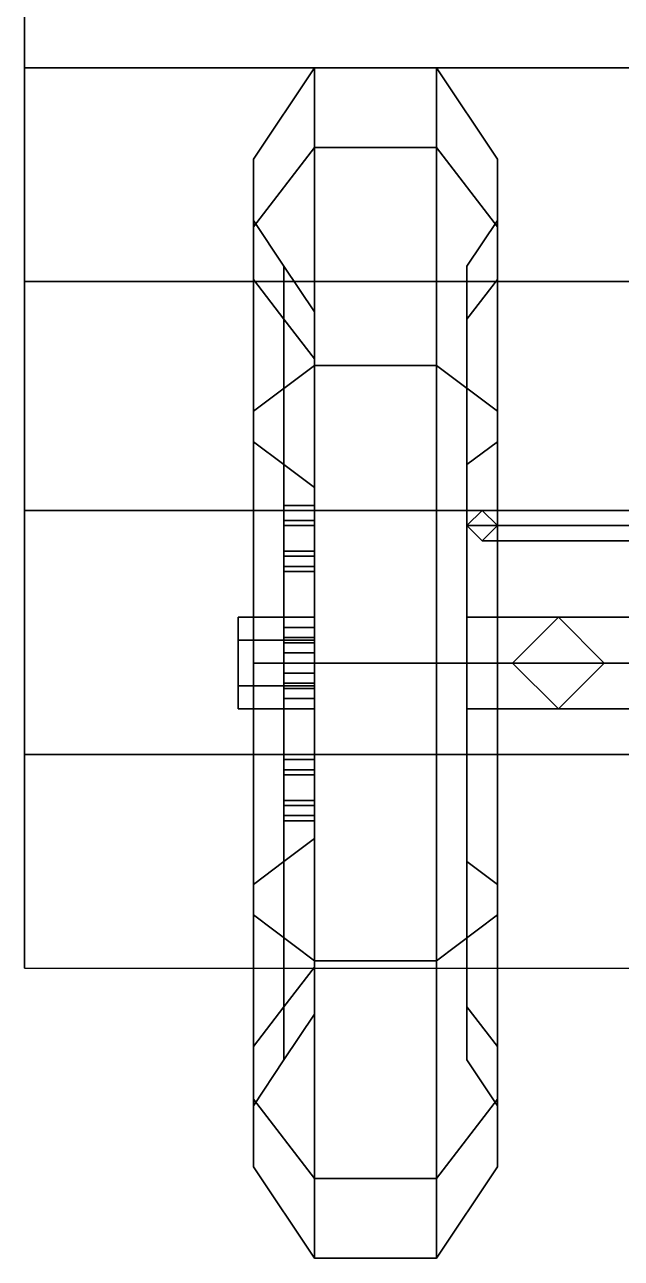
# Model space of a CAD drawing. Header units: millimetres. Extents: x -0.9 to 1, y -1.6 to 9.
# Drawn here: x -0.84 to -0.449, y -1.59 to -0.782 of the extents above; entities that cross this region are included whole.
import ezdxf

# ---------------------------------------------------------------- set-up
doc = ezdxf.new("R2010")
doc.units = ezdxf.units.MM
for name, color, linetype in [('fenders', 6, 'Continuous'), ('frame', 5, 'Continuous'), ('wheels', 2, 'Continuous')]:
    doc.layers.add(name, color=color, linetype=linetype)

msp = doc.modelspace()

# ---------------------------------------------------------------- linework, layer by layer
for points in [[(-0.5, 0.67, 0.6), (-0.3, -1.19, 0.56), (-0.3924731182795699, -0.3300000000000001, 0.66), (-0.4311827956989247, 0.02999999999999997, 0.66)], [(0.5, 0.67, 0.6), (0.3, -1.19, 0.56), (-0.3, -1.19, 0.56), (-0.5, 0.67, 0.6)]]:
    msp.add_3dface(points)
at = {"layer": 'fenders'}
for points in [[(-0.84, -0.63, 0.2800000000000002), (-0.84, -0.83, 0.6100000000000003), (-0.84, -0.81, 0.6299999999999999), (-0.84, -0.6, 0.29)], [(-0.84, -0.6, 0.29), (-0.84, -0.81, 0.6299999999999999), (-0.4299999999999999, -0.81, 0.6299999999999999), (-0.4299999999999999, -0.6, 0.29)], [(-0.84, -0.81, 0.6299999999999999), (-0.84, -0.9500000000000001, 0.7599999999999998), (-0.4299999999999999, -0.9500000000000001, 0.7599999999999998), (-0.4299999999999999, -0.81, 0.6299999999999999)], [(-0.84, -0.8300000000000001, 0.6100000000000003), (-0.84, -0.97, 0.7300000000000004), (-0.84, -0.9500000000000001, 0.7599999999999998), (-0.84, -0.81, 0.6299999999999999)], [(-0.84, -0.97, 0.7300000000000004), (-0.84, -1.1, 0.79), (-0.84, -1.1, 0.8300000000000001), (-0.84, -0.9500000000000001, 0.7599999999999998)], [(-0.84, -0.9500000000000001, 0.7599999999999998), (-0.84, -1.1, 0.8300000000000001), (-0.4299999999999999, -1.1, 0.8300000000000001), (-0.4299999999999999, -0.9500000000000001, 0.7599999999999998)], [(-0.84, -1.1, 0.79), (-0.84, -1.26, 0.79), (-0.84, -1.26, 0.8300000000000001), (-0.84, -1.1, 0.8300000000000001)], [(-0.84, -1.1, 0.8300000000000001), (-0.84, -1.26, 0.8300000000000001), (-0.4299999999999999, -1.26, 0.8300000000000001), (-0.4299999999999999, -1.1, 0.8300000000000001)], [(-0.3, -1.11, 0.99), (-0.3, -1.1, 0.98), (-0.54, -1.1, 0.8300000000000002), (-0.55, -1.11, 0.8300000000000002)], [(-0.3, -1.1, 0.98), (-0.3, -1.11, 0.97), (-0.53, -1.11, 0.8300000000000002), (-0.54, -1.1, 0.8300000000000002)], [(-0.3, -1.12, 0.98), (-0.3, -1.11, 0.99), (-0.55, -1.11, 0.8300000000000002), (-0.54, -1.12, 0.8300000000000002)], [(-0.3, -1.11, 0.97), (-0.3, -1.12, 0.98), (-0.54, -1.12, 0.8300000000000002), (-0.53, -1.11, 0.8300000000000002)], [(-0.84, -1.26, 0.79), (-0.84, -1.39, 0.75), (-0.84, -1.4, 0.79), (-0.84, -1.26, 0.8300000000000001)], [(-0.84, -1.26, 0.8300000000000001), (-0.84, -1.4, 0.79), (-0.4299999999999999, -1.4, 0.79), (-0.4299999999999999, -1.26, 0.8300000000000001)]]:
    msp.add_3dface(points, dxfattribs=at)
at = {"layer": 'frame'}
for points in [[(-0.52, -1.2, 0.3099999999999983), (-0.49, -1.17, 0.2799999999999989), (-0.5499999999999994, -1.17, 0.2799999999999989), (-0.5499999999999994, -1.2, 0.3099999999999983)], [(-0.49, -1.17, 0.2799999999999989), (-0.46, -1.2, 0.2499999999999996), (-0.5499999999999994, -1.2, 0.2499999999999996), (-0.5499999999999994, -1.17, 0.2799999999999989)], [(-0.46, -1.2, 0.4699999999999984), (-0.49, -1.17, 0.4399999999999991), (-0.5499999999999994, -1.17, 0.4399999999999991), (-0.5499999999999994, -1.2, 0.4699999999999984)], [(-0.49, -1.17, 0.4399999999999991), (-0.52, -1.2, 0.4099999999999997), (-0.5499999999999994, -1.2, 0.4099999999999997), (-0.5499999999999994, -1.17, 0.4399999999999991)], [(-0.4900000000000007, -1.17, 0.2800000000000007), (-0.52, -1.2, 0.3100000000000001), (-0.52, -1.2, 0.4099999999999997), (-0.4900000000000007, -1.17, 0.4400000000000008)], [(-0.4600000000000013, -1.2, 0.2499999999999996), (-0.4900000000000007, -1.17, 0.2800000000000007), (-0.4900000000000007, -1.17, 0.4400000000000008), (-0.4600000000000013, -1.2, 0.4700000000000002)], [(0.46, -1.2, 0.359999999999999), (0.49, -1.17, 0.3299999999999996), (-0.49, -1.17, 0.3299999999999996), (-0.46, -1.2, 0.359999999999999)], [(0.49, -1.17, 0.3299999999999996), (0.46, -1.2, 0.3000000000000003), (-0.46, -1.2, 0.3000000000000003), (-0.49, -1.17, 0.3299999999999996)], [(-0.49, -1.23, 0.2799999999999989), (-0.52, -1.2, 0.3099999999999983), (-0.5499999999999994, -1.2, 0.3099999999999983), (-0.5499999999999994, -1.23, 0.2799999999999989)], [(-0.46, -1.2, 0.2499999999999996), (-0.49, -1.23, 0.2799999999999989), (-0.5499999999999994, -1.23, 0.2799999999999989), (-0.5499999999999994, -1.2, 0.2499999999999996)], [(-0.49, -1.23, 0.4399999999999991), (-0.46, -1.2, 0.4699999999999984), (-0.5499999999999994, -1.2, 0.4699999999999984), (-0.5499999999999994, -1.23, 0.4399999999999991)], [(-0.52, -1.2, 0.4099999999999997), (-0.49, -1.23, 0.4399999999999991), (-0.5499999999999994, -1.23, 0.4399999999999991), (-0.5499999999999994, -1.2, 0.4099999999999997)], [(-0.52, -1.2, 0.3100000000000001), (-0.4900000000000007, -1.23, 0.2800000000000007), (-0.4900000000000007, -1.23, 0.4400000000000008), (-0.52, -1.2, 0.4099999999999997)], [(-0.4900000000000007, -1.23, 0.2800000000000007), (-0.4600000000000013, -1.2, 0.2499999999999996), (-0.4600000000000013, -1.2, 0.4700000000000002), (-0.4900000000000007, -1.23, 0.4400000000000008)], [(0.49, -1.23, 0.3299999999999996), (0.46, -1.2, 0.359999999999999), (-0.46, -1.2, 0.359999999999999), (-0.49, -1.23, 0.3299999999999996)], [(0.46, -1.2, 0.3000000000000003), (0.49, -1.23, 0.3299999999999996), (-0.49, -1.23, 0.3299999999999996), (-0.46, -1.2, 0.3000000000000003)]]:
    msp.add_3dface(points, dxfattribs=at)
at = {"layer": 'wheels'}
for points in [[(-0.65, -0.8622500925240688, 0.5650000000000004), (-0.65, -0.81, 0.3700000000000001), (-0.6900000000000001, -0.8699999999999999, 0.3700000000000001), (-0.6900000000000001, -0.9142116167511354, 0.5350000000000001)], [(-0.65, -0.81, 0.3700000000000001), (-0.65, -0.8622500925240688, 0.1750000000000003), (-0.6900000000000001, -0.9142116167511349, 0.2050000000000005), (-0.6900000000000001, -0.8699999999999999, 0.3700000000000001)], [(-0.5700000000000001, -0.8622500925240688, 0.5650000000000004), (-0.5700000000000001, -0.81, 0.3700000000000001), (-0.65, -0.81, 0.3700000000000001), (-0.65, -0.8622500925240688, 0.5650000000000004)], [(-0.5700000000000001, -0.81, 0.3700000000000001), (-0.5700000000000001, -0.8622500925240688, 0.1750000000000003), (-0.65, -0.8622500925240688, 0.1750000000000003), (-0.65, -0.81, 0.3700000000000001)], [(-0.5700000000000001, -0.81, 0.3700000000000001), (-0.5700000000000001, -0.8622500925240688, 0.565), (-0.53, -0.9142116167511352, 0.5350000000000001), (-0.53, -0.8699999999999999, 0.3700000000000001)], [(-0.5700000000000001, -0.8622500925240688, 0.1750000000000003), (-0.5700000000000001, -0.81, 0.3700000000000001), (-0.53, -0.8699999999999999, 0.3700000000000001), (-0.53, -0.9142116167511352, 0.2050000000000001)], [(-0.65, -1.005, 0.707749907475931), (-0.65, -0.8622500925240688, 0.5650000000000004), (-0.6900000000000001, -0.9142116167511354, 0.5350000000000001), (-0.6900000000000001, -1.035, 0.6557883832488649)], [(-0.65, -0.8622500925240688, 0.1750000000000003), (-0.65, -1.005, 0.03225009252406918), (-0.6900000000000001, -1.035, 0.08421161675113531), (-0.6900000000000001, -0.9142116167511349, 0.2050000000000005)], [(-0.5700000000000001, -1.005, 0.707749907475931), (-0.5700000000000001, -0.8622500925240688, 0.5650000000000004), (-0.65, -0.8622500925240688, 0.5650000000000004), (-0.65, -1.005, 0.707749907475931)], [(-0.5700000000000001, -0.8622500925240688, 0.1750000000000003), (-0.5700000000000001, -1.005, 0.03225009252406918), (-0.65, -1.005, 0.03225009252406918), (-0.65, -0.8622500925240688, 0.1750000000000003)], [(-0.5700000000000001, -0.8622500925240688, 0.565), (-0.5700000000000001, -1.005, 0.707749907475931), (-0.53, -1.035, 0.6557883832488649), (-0.53, -0.9142116167511352, 0.5350000000000001)], [(-0.5700000000000001, -1.005, 0.03225009252406918), (-0.5700000000000001, -0.8622500925240688, 0.1750000000000003), (-0.53, -0.9142116167511352, 0.2050000000000001), (-0.53, -1.035, 0.08421161675113531)], [(-0.6900000000000001, -0.9142116167511345, 0.5350000000000006), (-0.6900000000000001, -0.8699999999999997, 0.3700000000000001), (-0.6900000000000001, -0.9100000000000001, 0.3700000000000001), (-0.6900000000000001, -0.9488526329025122, 0.5150000000000001)], [(-0.6900000000000001, -0.8699999999999992, 0.3700000000000001), (-0.6900000000000001, -0.9142116167511349, 0.2050000000000001), (-0.6900000000000001, -0.9488526329025126, 0.2250000000000001), (-0.6900000000000001, -0.9099999999999997, 0.3700000000000001)], [(-0.53, -0.9142116167511352, 0.2049999999999996), (-0.5299999999999999, -0.8700000000000003, 0.3699999999999997), (-0.53, -0.9099999999999999, 0.3700000000000001), (-0.53, -0.9488526329025131, 0.2250000000000001)], [(-0.5299999999999999, -0.8699999999999997, 0.3700000000000001), (-0.53, -0.9142116167511354, 0.5350000000000001), (-0.53, -0.9488526329025131, 0.5150000000000001), (-0.53, -0.9100000000000001, 0.3700000000000001)], [(-0.6900000000000001, -0.9488526329025131, 0.5150000000000001), (-0.6900000000000001, -0.9099999999999999, 0.3700000000000001), (-0.67, -0.94, 0.3700000000000001), (-0.67, -0.9748333950160459, 0.5)], [(-0.6900000000000001, -0.9099999999999999, 0.3700000000000001), (-0.6900000000000001, -0.9488526329025126, 0.2250000000000001), (-0.67, -0.9748333950160459, 0.2400000000000002), (-0.67, -0.94, 0.3700000000000001)], [(-0.5300000000000001, -0.9099999999999999, 0.3700000000000001), (-0.5300000000000001, -0.9488526329025126, 0.5150000000000001), (-0.5500000000000002, -0.9748333950160459, 0.5), (-0.5500000000000002, -0.94, 0.3700000000000001)], [(-0.5300000000000001, -0.9488526329025131, 0.2250000000000001), (-0.5300000000000001, -0.9099999999999999, 0.3700000000000001), (-0.5500000000000002, -0.94, 0.3700000000000001), (-0.5500000000000002, -0.9748333950160459, 0.2400000000000002)], [(-0.6900000000000001, -1.035, 0.6557883832488649), (-0.6900000000000001, -0.9142116167511352, 0.5350000000000001), (-0.6900000000000001, -0.9488526329025126, 0.5149999999999997), (-0.6900000000000001, -1.055, 0.6211473670974872)], [(-0.6900000000000001, -0.9142116167511345, 0.2049999999999996), (-0.6900000000000001, -1.035, 0.08421161675113487), (-0.6900000000000001, -1.055, 0.1188526329025126), (-0.6900000000000001, -0.9488526329025126, 0.2250000000000001)], [(-0.53, -1.035, 0.08421161675113487), (-0.53, -0.9142116167511354, 0.2050000000000001), (-0.53, -0.9488526329025131, 0.2250000000000001), (-0.53, -1.055, 0.118852632902513)], [(-0.53, -0.9142116167511349, 0.5350000000000006), (-0.53, -1.035, 0.6557883832488649), (-0.53, -1.055, 0.6211473670974872), (-0.53, -0.9488526329025126, 0.5150000000000001)], [(-0.67, -0.94, 0.3700000000000001), (-0.67, -0.9748333950160459, 0.2400000000000002), (-0.65, -1.000814157129579, 0.2550000000000003), (-0.65, -0.9699999999999998, 0.3700000000000001)], [(-0.67, -0.9748333950160459, 0.5), (-0.67, -0.94, 0.3700000000000001), (-0.65, -0.9699999999999998, 0.3700000000000001), (-0.65, -1.000814157129579, 0.4849999999999999)], [(-0.5500000000000002, -0.9748333950160468, 0.5000000000000009), (-0.5500000000000002, -1.33, 0.5951666049839544), (-0.5500000000000002, -1.425166604983954, 0.5), (-0.5500000000000002, -0.94, 0.3700000000000001)], [(-0.5500000000000002, -0.9400000000000004, 0.3700000000000001), (-0.5500000000000002, -1.425166604983954, 0.5), (-0.5500000000000002, -1.46, 0.3700000000000001), (-0.5500000000000002, -0.9748333950160459, 0.2400000000000002)], [(-0.6900000000000001, -1.055, 0.6211473670974872), (-0.6900000000000001, -0.9488526329025131, 0.5150000000000001), (-0.67, -0.9748333950160459, 0.5), (-0.67, -1.07, 0.5951666049839544)], [(-0.6900000000000001, -0.9488526329025126, 0.2250000000000001), (-0.6900000000000001, -1.055, 0.118852632902513), (-0.67, -1.07, 0.1448333950160463), (-0.67, -0.9748333950160459, 0.2400000000000002)], [(-0.5300000000000001, -0.9488526329025126, 0.5150000000000001), (-0.5300000000000001, -1.055, 0.6211473670974872), (-0.5500000000000002, -1.07, 0.5951666049839539), (-0.5500000000000002, -0.9748333950160459, 0.5)], [(-0.5300000000000001, -1.055, 0.118852632902513), (-0.5300000000000001, -0.9488526329025131, 0.2250000000000001), (-0.5500000000000002, -0.9748333950160459, 0.2400000000000002), (-0.5500000000000002, -1.07, 0.1448333950160459)], [(-0.67, -0.9748333950160459, 0.2400000000000002), (-0.67, -1.07, 0.1448333950160459), (-0.65, -1.085, 0.1708141571295791), (-0.65, -1.000814157129579, 0.2550000000000003)], [(-0.67, -1.07, 0.5951666049839544), (-0.67, -0.9748333950160459, 0.5), (-0.65, -1.000814157129579, 0.4849999999999999), (-0.65, -1.085, 0.5691858428704211)], [(-0.6500000000000001, -1.000814157129579, 0.4849999999999999), (-0.65, -0.9699999999999993, 0.3700000000000001), (-0.65, -1.169999999999999, 0.3700000000000006), (-0.65, -1.184999999999999, 0.3959807621135334)], [(-0.6500000000000001, -0.9699999999999998, 0.3699999999999997), (-0.65, -1.000814157129579, 0.2549999999999999), (-0.65, -1.17, 0.3699999999999997)], [(-0.5500000000000002, -1.069999999999999, 0.5951666049839544), (-0.5500000000000002, -1.2, 0.6300000000000003), (-0.5500000000000002, -1.33, 0.5951666049839544), (-0.5500000000000002, -0.9748333950160459, 0.5)], [(-0.5500000000000002, -0.9748333950160464, 0.2400000000000002), (-0.5500000000000002, -1.46, 0.3700000000000001), (-0.5500000000000002, -1.425166604983954, 0.2400000000000002), (-0.5500000000000002, -1.07, 0.1448333950160459)], [(-0.6500000000000001, -1.085, 0.5691858428704211), (-0.65, -1.000814157129579, 0.4849999999999999), (-0.65, -1.184999999999999, 0.3959807621135334)], [(-0.6500000000000001, -1.000814157129579, 0.2549999999999999), (-0.65, -1.085, 0.1708141571295787), (-0.65, -1.185, 0.3440192378864668), (-0.65, -1.17, 0.3699999999999997)], [(-0.65, -1.2, 0.7600000000000002), (-0.65, -1.005, 0.707749907475931), (-0.6900000000000001, -1.035, 0.6557883832488649), (-0.6900000000000001, -1.2, 0.7000000000000002)], [(-0.65, -1.005, 0.03225009252406918), (-0.65, -1.2, -0.02000000000000002), (-0.6900000000000001, -1.2, 0.04000000000000004), (-0.6900000000000001, -1.035, 0.08421161675113531)], [(-0.5700000000000001, -1.2, 0.7600000000000002), (-0.5700000000000001, -1.005, 0.707749907475931), (-0.65, -1.005, 0.707749907475931), (-0.65, -1.2, 0.7600000000000002)], [(-0.5700000000000001, -1.005, 0.03225009252406918), (-0.5700000000000001, -1.2, -0.02000000000000002), (-0.65, -1.2, -0.02000000000000002), (-0.65, -1.005, 0.03225009252406918)], [(-0.5700000000000001, -1.005, 0.707749907475931), (-0.5700000000000001, -1.2, 0.7600000000000002), (-0.53, -1.2, 0.7000000000000002), (-0.53, -1.035, 0.6557883832488649)], [(-0.5700000000000001, -1.2, -0.02000000000000002), (-0.5700000000000001, -1.005, 0.03225009252406918), (-0.53, -1.035, 0.08421161675113531), (-0.53, -1.2, 0.04000000000000004)], [(-0.6900000000000001, -1.2, 0.7000000000000006), (-0.6900000000000001, -1.035, 0.6557883832488649), (-0.6900000000000001, -1.055, 0.6211473670974872), (-0.6900000000000001, -1.2, 0.6600000000000001)], [(-0.6900000000000001, -1.035, 0.08421161675113531), (-0.6900000000000001, -1.2, 0.04000000000000048), (-0.6900000000000001, -1.2, 0.08000000000000052), (-0.6900000000000001, -1.055, 0.118852632902513)], [(-0.53, -1.2, 0.03999999999999959), (-0.53, -1.035, 0.08421161675113487), (-0.53, -1.055, 0.1188526329025126), (-0.53, -1.2, 0.08000000000000007)], [(-0.53, -1.035, 0.6557883832488653), (-0.53, -1.2, 0.7000000000000002), (-0.53, -1.2, 0.6600000000000001), (-0.53, -1.055000000000001, 0.6211473670974876)], [(-0.6900000000000001, -1.2, 0.6600000000000001), (-0.6900000000000001, -1.055, 0.6211473670974872), (-0.67, -1.07, 0.5951666049839544), (-0.67, -1.2, 0.6300000000000003)], [(-0.6900000000000001, -1.055, 0.118852632902513), (-0.6900000000000001, -1.2, 0.08000000000000007), (-0.67, -1.2, 0.1099999999999999), (-0.67, -1.07, 0.1448333950160463)], [(-0.5300000000000001, -1.055, 0.6211473670974872), (-0.5300000000000001, -1.2, 0.6600000000000001), (-0.5500000000000002, -1.2, 0.6300000000000003), (-0.5500000000000002, -1.07, 0.5951666049839539)], [(-0.5300000000000001, -1.2, 0.08000000000000007), (-0.5300000000000001, -1.055, 0.118852632902513), (-0.5500000000000002, -1.07, 0.1448333950160459), (-0.5500000000000002, -1.2, 0.1099999999999999)], [(-0.67, -1.07, 0.1448333950160459), (-0.67, -1.2, 0.1099999999999999), (-0.65, -1.2, 0.1400000000000001), (-0.65, -1.085, 0.1708141571295791)], [(-0.67, -1.2, 0.6300000000000003), (-0.67, -1.07, 0.5951666049839544), (-0.65, -1.085, 0.5691858428704211), (-0.65, -1.2, 0.6000000000000001)], [(-0.5500000000000002, -1.07, 0.1448333950160459), (-0.5500000000000002, -1.425166604983954, 0.2400000000000002), (-0.5500000000000002, -1.33, 0.1448333950160459), (-0.5500000000000002, -1.2, 0.1099999999999999)], [(-0.6500000000000001, -1.2, 0.6000000000000001), (-0.65, -1.085, 0.5691858428704211), (-0.65, -1.185, 0.3959807621135334), (-0.65, -1.215, 0.3959807621135334)], [(-0.6500000000000001, -1.085, 0.1708141571295791), (-0.65, -1.2, 0.1400000000000001), (-0.65, -1.185, 0.3440192378864668)], [(-0.67, -1.106698729810778, 0.3083974596215562), (-0.67, -1.126698729810777, 0.3430384757729334), (-0.67, -1.106698729810778, 0.3430384757729334), (-0.67, -1.096698729810778, 0.325717967697245)], [(-0.65, -1.096698729810778, 0.325717967697245), (-0.65, -1.106698729810778, 0.3083974596215562), (-0.67, -1.106698729810778, 0.3083974596215562), (-0.67, -1.096698729810778, 0.325717967697245)], [(-0.65, -1.106698729810778, 0.3430384757729334), (-0.65, -1.096698729810778, 0.325717967697245), (-0.67, -1.096698729810778, 0.325717967697245), (-0.67, -1.106698729810778, 0.3430384757729334)], [(-0.67, -1.1, 0.4199999999999999), (-0.67, -1.14, 0.4199999999999999), (-0.67, -1.13, 0.4373205080756888), (-0.67, -1.11, 0.4373205080756888)], [(-0.67, -1.11, 0.4026794919243111), (-0.67, -1.13, 0.4026794919243111), (-0.67, -1.14, 0.4199999999999999), (-0.67, -1.1, 0.4199999999999999)], [(-0.65, -1.11, 0.4373205080756888), (-0.65, -1.1, 0.4199999999999999), (-0.67, -1.1, 0.4199999999999999), (-0.67, -1.11, 0.4373205080756888)], [(-0.65, -1.1, 0.4199999999999999), (-0.65, -1.11, 0.4026794919243111), (-0.67, -1.11, 0.4026794919243111), (-0.67, -1.1, 0.4199999999999999)], [(-0.67, -1.126698729810778, 0.3083974596215562), (-0.67, -1.136698729810778, 0.3257179676972446), (-0.67, -1.126698729810777, 0.3430384757729334), (-0.67, -1.106698729810778, 0.3083974596215562)], [(-0.65, -1.126698729810777, 0.3430384757729334), (-0.65, -1.106698729810778, 0.3430384757729334), (-0.67, -1.106698729810778, 0.3430384757729334), (-0.67, -1.126698729810777, 0.3430384757729334)], [(-0.65, -1.106698729810778, 0.3083974596215562), (-0.65, -1.126698729810778, 0.3083974596215562), (-0.67, -1.126698729810778, 0.3083974596215562), (-0.67, -1.106698729810778, 0.3083974596215562)], [(-0.65, -1.13, 0.4373205080756888), (-0.65, -1.11, 0.4373205080756888), (-0.67, -1.11, 0.4373205080756888), (-0.67, -1.13, 0.4373205080756888)], [(-0.65, -1.11, 0.4026794919243111), (-0.65, -1.13, 0.4026794919243111), (-0.67, -1.13, 0.4026794919243111), (-0.67, -1.11, 0.4026794919243111)], [(-0.65, -1.136698729810778, 0.3257179676972446), (-0.65, -1.126698729810777, 0.3430384757729334), (-0.67, -1.126698729810777, 0.3430384757729334), (-0.67, -1.136698729810778, 0.3257179676972446)], [(-0.65, -1.126698729810778, 0.3083974596215562), (-0.65, -1.136698729810778, 0.3257179676972446), (-0.67, -1.136698729810778, 0.3257179676972446), (-0.67, -1.126698729810778, 0.3083974596215562)], [(-0.65, -1.14, 0.4199999999999999), (-0.65, -1.13, 0.4373205080756888), (-0.67, -1.13, 0.4373205080756888), (-0.67, -1.14, 0.4199999999999999)], [(-0.65, -1.13, 0.4026794919243111), (-0.65, -1.14, 0.4199999999999999), (-0.67, -1.14, 0.4199999999999999), (-0.67, -1.13, 0.4026794919243111)], [(-0.65, -1.185, 0.3959807621135334), (-0.65, -1.17, 0.3700000000000001), (-0.7000000000000001, -1.17, 0.3700000000000001), (-0.7000000000000001, -1.185, 0.3959807621135334)], [(-0.65, -1.17, 0.3700000000000001), (-0.65, -1.185, 0.3440192378864668), (-0.7000000000000001, -1.185, 0.3440192378864668), (-0.7000000000000001, -1.17, 0.3700000000000001)], [(-0.7000000000000001, -1.215, 0.3959807621135334), (-0.7000000000000001, -1.185, 0.3959807621135334), (-0.7000000000000001, -1.17, 0.3700000000000001), (-0.7000000000000001, -1.23, 0.3700000000000001)], [(-0.7000000000000001, -1.23, 0.3700000000000001), (-0.7000000000000001, -1.17, 0.3700000000000001), (-0.7000000000000001, -1.185, 0.3440192378864668), (-0.7000000000000001, -1.215, 0.3440192378864668)], [(-0.67, -1.206698729810778, 0.2583974596215559), (-0.67, -1.186698729810778, 0.2930384757729336), (-0.67, -1.176698729810778, 0.2757179676972448), (-0.67, -1.186698729810778, 0.2583974596215559)], [(-0.65, -1.176698729810778, 0.2757179676972448), (-0.65, -1.186698729810778, 0.2583974596215559), (-0.67, -1.186698729810778, 0.2583974596215559), (-0.67, -1.176698729810778, 0.2757179676972448)], [(-0.65, -1.186698729810778, 0.2930384757729336), (-0.65, -1.176698729810778, 0.2757179676972448), (-0.67, -1.176698729810778, 0.2757179676972448), (-0.67, -1.186698729810778, 0.2930384757729336)], [(-0.65, -1.215, 0.3959807621135334), (-0.65, -1.185, 0.3959807621135334), (-0.7000000000000001, -1.185, 0.3959807621135334), (-0.7000000000000001, -1.215, 0.3959807621135334)], [(-0.65, -1.185, 0.3440192378864668), (-0.65, -1.215, 0.3440192378864668), (-0.7000000000000001, -1.215, 0.3440192378864668), (-0.7000000000000001, -1.185, 0.3440192378864668)], [(-0.67, -1.183301270189221, 0.4642820323027546), (-0.67, -1.193301270189221, 0.4469615242270661), (-0.67, -1.213301270189222, 0.4469615242270661), (-0.67, -1.193301270189221, 0.4816025403784434)], [(-0.65, -1.183301270189221, 0.4642820323027546), (-0.65, -1.193301270189221, 0.4469615242270661), (-0.67, -1.193301270189221, 0.4469615242270661), (-0.67, -1.183301270189221, 0.4642820323027546)], [(-0.65, -1.193301270189221, 0.4816025403784434), (-0.65, -1.183301270189221, 0.4642820323027546), (-0.67, -1.183301270189221, 0.4642820323027546), (-0.67, -1.193301270189221, 0.4816025403784434)], [(-0.67, -1.216698729810778, 0.2757179676972448), (-0.67, -1.206698729810778, 0.2930384757729336), (-0.67, -1.186698729810778, 0.2930384757729336), (-0.67, -1.206698729810778, 0.2583974596215559)], [(-0.65, -1.186698729810778, 0.2583974596215559), (-0.65, -1.206698729810778, 0.2583974596215559), (-0.67, -1.206698729810778, 0.2583974596215559), (-0.67, -1.186698729810778, 0.2583974596215559)], [(-0.65, -1.206698729810778, 0.2930384757729336), (-0.65, -1.186698729810778, 0.2930384757729336), (-0.67, -1.186698729810778, 0.2930384757729336), (-0.67, -1.206698729810778, 0.2930384757729336)], [(-0.6500000000000001, -1.2, 0.1400000000000001), (-0.65, -1.315, 0.1708141571295791), (-0.65, -1.215, 0.3440192378864668), (-0.65, -1.185, 0.3440192378864668)], [(-0.67, -1.193301270189221, 0.4816025403784434), (-0.67, -1.213301270189222, 0.4469615242270661), (-0.67, -1.223301270189221, 0.464282032302755), (-0.67, -1.213301270189222, 0.4816025403784434)], [(-0.65, -1.213301270189222, 0.4816025403784434), (-0.65, -1.193301270189221, 0.4816025403784434), (-0.67, -1.193301270189221, 0.4816025403784434), (-0.67, -1.213301270189222, 0.4816025403784434)], [(-0.65, -1.193301270189221, 0.4469615242270661), (-0.65, -1.213301270189222, 0.4469615242270661), (-0.67, -1.213301270189222, 0.4469615242270661), (-0.67, -1.193301270189221, 0.4469615242270661)], [(-0.6900000000000001, -1.345, 0.6211473670974872), (-0.6900000000000001, -1.2, 0.6600000000000001), (-0.67, -1.2, 0.6300000000000003), (-0.67, -1.33, 0.5951666049839544)], [(-0.6900000000000001, -1.2, 0.08000000000000007), (-0.6900000000000001, -1.345, 0.118852632902513), (-0.67, -1.33, 0.1448333950160459), (-0.67, -1.2, 0.1099999999999999)], [(-0.65, -1.395, 0.707749907475931), (-0.65, -1.2, 0.7600000000000002), (-0.6900000000000001, -1.2, 0.7000000000000002), (-0.6900000000000001, -1.365, 0.6557883832488649)], [(-0.65, -1.2, -0.02000000000000002), (-0.65, -1.395, 0.03225009252406918), (-0.6900000000000001, -1.365, 0.08421161675113531), (-0.6900000000000001, -1.2, 0.04000000000000004)], [(-0.6900000000000001, -1.2, 0.03999999999999959), (-0.6900000000000001, -1.365, 0.08421161675113487), (-0.6900000000000001, -1.345, 0.1188526329025126), (-0.6900000000000001, -1.2, 0.08000000000000007)], [(-0.6900000000000001, -1.365, 0.6557883832488653), (-0.6900000000000001, -1.2, 0.7000000000000002), (-0.6900000000000001, -1.2, 0.6600000000000001), (-0.6900000000000001, -1.345, 0.6211473670974876)], [(-0.67, -1.2, 0.1099999999999999), (-0.67, -1.33, 0.1448333950160459), (-0.6500000000000001, -1.315, 0.1708141571295791), (-0.65, -1.2, 0.1400000000000001)], [(-0.67, -1.33, 0.5951666049839539), (-0.67, -1.2, 0.6300000000000003), (-0.65, -1.2, 0.6000000000000001), (-0.6500000000000001, -1.315, 0.5691858428704211)], [(-0.5700000000000001, -1.395, 0.707749907475931), (-0.5700000000000001, -1.2, 0.7600000000000002), (-0.65, -1.2, 0.7600000000000002), (-0.65, -1.395, 0.707749907475931)], [(-0.5700000000000001, -1.2, -0.02000000000000002), (-0.5700000000000001, -1.395, 0.03225009252406918), (-0.65, -1.395, 0.03225009252406918), (-0.65, -1.2, -0.02000000000000002)], [(-0.6500000000000001, -1.315, 0.5691858428704211), (-0.65, -1.2, 0.6000000000000001), (-0.65, -1.215, 0.3959807621135334)], [(-0.5700000000000001, -1.2, 0.7600000000000002), (-0.5700000000000001, -1.395, 0.707749907475931), (-0.5300000000000001, -1.365, 0.6557883832488649), (-0.53, -1.2, 0.7000000000000002)], [(-0.5700000000000001, -1.395, 0.03225009252406918), (-0.5700000000000001, -1.2, -0.02000000000000002), (-0.53, -1.2, 0.04000000000000004), (-0.5300000000000001, -1.365, 0.08421161675113531)], [(-0.5300000000000001, -1.2, 0.6600000000000001), (-0.5300000000000001, -1.345, 0.6211473670974872), (-0.5500000000000002, -1.33, 0.5951666049839544), (-0.5500000000000002, -1.2, 0.6300000000000003)], [(-0.5300000000000001, -1.345, 0.118852632902513), (-0.5300000000000001, -1.2, 0.08000000000000007), (-0.5500000000000002, -1.2, 0.1099999999999999), (-0.5500000000000002, -1.33, 0.1448333950160459)], [(-0.53, -1.365, 0.08421161675113531), (-0.53, -1.2, 0.04000000000000048), (-0.53, -1.2, 0.08000000000000052), (-0.53, -1.345, 0.118852632902513)], [(-0.53, -1.2, 0.7000000000000006), (-0.53, -1.365, 0.6557883832488649), (-0.53, -1.345, 0.6211473670974872), (-0.53, -1.2, 0.6600000000000001)], [(-0.65, -1.216698729810778, 0.2757179676972448), (-0.65, -1.206698729810778, 0.2930384757729336), (-0.67, -1.206698729810778, 0.2930384757729336), (-0.67, -1.216698729810778, 0.2757179676972448)], [(-0.65, -1.206698729810778, 0.2583974596215559), (-0.65, -1.216698729810778, 0.2757179676972448), (-0.67, -1.216698729810778, 0.2757179676972448), (-0.67, -1.206698729810778, 0.2583974596215559)], [(-0.65, -1.23, 0.3700000000000001), (-0.65, -1.215, 0.3959807621135334), (-0.7000000000000001, -1.215, 0.3959807621135334), (-0.7000000000000001, -1.23, 0.3700000000000001)], [(-0.65, -1.215, 0.3440192378864668), (-0.65, -1.23, 0.3700000000000001), (-0.7000000000000001, -1.23, 0.3700000000000001), (-0.7000000000000001, -1.215, 0.3440192378864668)], [(-0.65, -1.223301270189221, 0.464282032302755), (-0.65, -1.213301270189222, 0.4816025403784434), (-0.67, -1.213301270189222, 0.4816025403784434), (-0.67, -1.223301270189221, 0.464282032302755)], [(-0.65, -1.213301270189222, 0.4469615242270661), (-0.65, -1.223301270189221, 0.464282032302755), (-0.67, -1.223301270189221, 0.464282032302755), (-0.67, -1.213301270189222, 0.4469615242270661)], [(-0.6500000000000001, -1.315, 0.1708141571295791), (-0.65, -1.399185842870421, 0.2549999999999999), (-0.65, -1.215, 0.3440192378864668)], [(-0.6500000000000001, -1.399185842870421, 0.2549999999999999), (-0.65, -1.43, 0.3700000000000001), (-0.65, -1.23, 0.3699999999999997), (-0.65, -1.215, 0.3440192378864668)], [(-0.6500000000000001, -1.399185842870421, 0.4849999999999999), (-0.65, -1.315, 0.5691858428704211), (-0.65, -1.215, 0.3959807621135329), (-0.65, -1.23, 0.3699999999999997)], [(-0.6500000000000001, -1.43, 0.3699999999999997), (-0.65, -1.399185842870421, 0.4849999999999999), (-0.65, -1.23, 0.3699999999999997)], [(-0.65, -1.27, 0.3373205080756891), (-0.65, -1.26, 0.3200000000000003), (-0.67, -1.26, 0.3200000000000003), (-0.67, -1.27, 0.3373205080756891)], [(-0.65, -1.26, 0.3200000000000003), (-0.65, -1.27, 0.3026794919243114), (-0.67, -1.27, 0.3026794919243114), (-0.67, -1.26, 0.3200000000000003)], [(-0.67, -1.29, 0.3373205080756891), (-0.67, -1.27, 0.3373205080756891), (-0.67, -1.26, 0.3200000000000003), (-0.67, -1.3, 0.3200000000000003)], [(-0.67, -1.3, 0.3200000000000003), (-0.67, -1.26, 0.3200000000000003), (-0.67, -1.27, 0.3026794919243114), (-0.67, -1.29, 0.3026794919243114)], [(-0.67, -1.273301270189221, 0.4316025403784445), (-0.67, -1.263301270189221, 0.4142820323027556), (-0.67, -1.273301270189221, 0.3969615242270668), (-0.67, -1.293301270189222, 0.431602540378444)], [(-0.65, -1.263301270189221, 0.4142820323027556), (-0.65, -1.273301270189221, 0.3969615242270668), (-0.67, -1.273301270189221, 0.3969615242270668), (-0.67, -1.263301270189221, 0.4142820323027556)], [(-0.65, -1.273301270189221, 0.4316025403784445), (-0.65, -1.263301270189221, 0.4142820323027556), (-0.67, -1.263301270189221, 0.4142820323027556), (-0.67, -1.273301270189221, 0.4316025403784445)], [(-0.65, -1.29, 0.3373205080756891), (-0.65, -1.27, 0.3373205080756891), (-0.67, -1.27, 0.3373205080756891), (-0.67, -1.29, 0.3373205080756891)], [(-0.65, -1.27, 0.3026794919243114), (-0.65, -1.29, 0.3026794919243114), (-0.67, -1.29, 0.3026794919243114), (-0.67, -1.27, 0.3026794919243114)], [(-0.67, -1.293301270189222, 0.431602540378444), (-0.67, -1.273301270189221, 0.3969615242270668), (-0.67, -1.293301270189222, 0.3969615242270668), (-0.67, -1.303301270189221, 0.4142820323027556)], [(-0.65, -1.273301270189221, 0.3969615242270668), (-0.65, -1.293301270189222, 0.3969615242270668), (-0.67, -1.293301270189222, 0.3969615242270668), (-0.67, -1.273301270189221, 0.3969615242270668)], [(-0.65, -1.293301270189222, 0.431602540378444), (-0.65, -1.273301270189221, 0.4316025403784445), (-0.67, -1.273301270189221, 0.4316025403784445), (-0.67, -1.293301270189222, 0.431602540378444)], [(-0.65, -1.3, 0.3200000000000003), (-0.65, -1.29, 0.3373205080756891), (-0.67, -1.29, 0.3373205080756891), (-0.67, -1.3, 0.3200000000000003)], [(-0.65, -1.29, 0.3026794919243114), (-0.65, -1.3, 0.3200000000000003), (-0.67, -1.3, 0.3200000000000003), (-0.67, -1.29, 0.3026794919243114)], [(-0.65, -1.303301270189221, 0.4142820323027556), (-0.65, -1.293301270189222, 0.431602540378444), (-0.67, -1.293301270189222, 0.431602540378444), (-0.67, -1.303301270189221, 0.4142820323027556)], [(-0.65, -1.293301270189222, 0.3969615242270668), (-0.65, -1.303301270189221, 0.4142820323027556), (-0.67, -1.303301270189221, 0.4142820323027556), (-0.67, -1.293301270189222, 0.3969615242270668)], [(-0.67, -1.33, 0.1448333950160459), (-0.6700000000000002, -1.425166604983954, 0.2400000000000002), (-0.6500000000000001, -1.399185842870421, 0.2549999999999999), (-0.6500000000000001, -1.315, 0.1708141571295791)], [(-0.6700000000000002, -1.425166604983954, 0.5), (-0.67, -1.33, 0.5951666049839539), (-0.6500000000000001, -1.315, 0.5691858428704211), (-0.6500000000000001, -1.399185842870421, 0.4849999999999999)], [(-0.6900000000000001, -1.451147367097487, 0.5150000000000001), (-0.6900000000000001, -1.345, 0.6211473670974872), (-0.67, -1.33, 0.5951666049839544), (-0.67, -1.425166604983954, 0.5)], [(-0.6900000000000001, -1.345, 0.118852632902513), (-0.6900000000000001, -1.451147367097487, 0.2250000000000001), (-0.67, -1.425166604983954, 0.2400000000000002), (-0.67, -1.33, 0.1448333950160459)], [(-0.5300000000000001, -1.345, 0.6211473670974872), (-0.5300000000000001, -1.451147367097487, 0.5150000000000001), (-0.5500000000000002, -1.425166604983954, 0.5), (-0.5500000000000002, -1.33, 0.5951666049839544)], [(-0.5300000000000001, -1.451147367097487, 0.2250000000000001), (-0.5300000000000001, -1.345, 0.118852632902513), (-0.5500000000000002, -1.33, 0.1448333950160459), (-0.5500000000000002, -1.425166604983954, 0.2400000000000002)], [(-0.6900000000000001, -1.365, 0.08421161675113487), (-0.6900000000000001, -1.485788383248865, 0.2050000000000001), (-0.6900000000000001, -1.451147367097487, 0.2250000000000001), (-0.6900000000000001, -1.345, 0.118852632902513)], [(-0.6900000000000001, -1.485788383248865, 0.5350000000000006), (-0.6900000000000001, -1.365, 0.6557883832488649), (-0.6900000000000001, -1.345, 0.6211473670974872), (-0.6900000000000001, -1.451147367097487, 0.5150000000000001)], [(-0.53, -1.485788383248865, 0.2049999999999996), (-0.53, -1.365, 0.08421161675113487), (-0.53, -1.345, 0.1188526329025126), (-0.53, -1.451147367097487, 0.2250000000000001)], [(-0.53, -1.365, 0.6557883832488649), (-0.53, -1.485788383248865, 0.5350000000000001), (-0.53, -1.451147367097487, 0.5149999999999997), (-0.53, -1.345, 0.6211473670974872)], [(-0.65, -1.537749907475931, 0.565), (-0.65, -1.395, 0.707749907475931), (-0.6900000000000001, -1.365, 0.6557883832488649), (-0.6900000000000001, -1.485788383248865, 0.5350000000000001)], [(-0.65, -1.395, 0.03225009252406918), (-0.65, -1.537749907475931, 0.1750000000000003), (-0.6900000000000001, -1.485788383248865, 0.2050000000000001), (-0.6900000000000001, -1.365, 0.08421161675113531)], [(-0.5700000000000001, -1.395, 0.707749907475931), (-0.5700000000000001, -1.537749907475931, 0.5650000000000004), (-0.5300000000000001, -1.485788383248865, 0.5350000000000001), (-0.5300000000000001, -1.365, 0.6557883832488649)], [(-0.5700000000000001, -1.537749907475931, 0.1750000000000003), (-0.5700000000000001, -1.395, 0.03225009252406918), (-0.5300000000000001, -1.365, 0.08421161675113531), (-0.5300000000000001, -1.485788383248865, 0.2050000000000005)], [(-0.5700000000000001, -1.537749907475931, 0.565), (-0.5700000000000001, -1.395, 0.707749907475931), (-0.65, -1.395, 0.707749907475931), (-0.65, -1.537749907475931, 0.565)], [(-0.5700000000000001, -1.395, 0.03225009252406918), (-0.5700000000000001, -1.537749907475931, 0.1750000000000003), (-0.65, -1.537749907475931, 0.1750000000000003), (-0.65, -1.395, 0.03225009252406918)], [(-0.6700000000000002, -1.425166604983954, 0.2400000000000002), (-0.6700000000000002, -1.46, 0.3700000000000001), (-0.6500000000000001, -1.43, 0.3700000000000001), (-0.6500000000000001, -1.399185842870421, 0.2549999999999999)], [(-0.6700000000000002, -1.46, 0.3700000000000001), (-0.6700000000000002, -1.425166604983954, 0.5), (-0.6500000000000001, -1.399185842870421, 0.4849999999999999), (-0.6500000000000001, -1.43, 0.3700000000000001)], [(-0.6900000000000001, -1.49, 0.3700000000000001), (-0.6900000000000001, -1.451147367097487, 0.5150000000000001), (-0.67, -1.425166604983954, 0.5), (-0.67, -1.46, 0.3700000000000001)], [(-0.6900000000000001, -1.451147367097487, 0.2250000000000001), (-0.6900000000000001, -1.49, 0.3700000000000001), (-0.67, -1.46, 0.3700000000000001), (-0.67, -1.425166604983954, 0.2400000000000002)], [(-0.5300000000000001, -1.451147367097487, 0.5150000000000001), (-0.5300000000000001, -1.49, 0.3700000000000001), (-0.5500000000000002, -1.46, 0.3700000000000001), (-0.5500000000000002, -1.425166604983954, 0.5)], [(-0.5300000000000001, -1.49, 0.3700000000000001), (-0.5300000000000001, -1.451147367097487, 0.2250000000000001), (-0.5500000000000002, -1.425166604983954, 0.2400000000000002), (-0.5500000000000002, -1.46, 0.3700000000000001)], [(-0.6900000000000001, -1.485788383248865, 0.2049999999999996), (-0.6900000000000001, -1.529999999999999, 0.3699999999999997), (-0.6900000000000001, -1.49, 0.3700000000000001), (-0.6900000000000001, -1.451147367097487, 0.2250000000000001)], [(-0.6900000000000001, -1.53, 0.3700000000000001), (-0.6900000000000001, -1.485788383248865, 0.5350000000000001), (-0.6900000000000001, -1.451147367097487, 0.5150000000000001), (-0.6900000000000001, -1.49, 0.3700000000000001)], [(-0.53, -1.530000000000001, 0.3700000000000001), (-0.53, -1.485788383248865, 0.2050000000000001), (-0.53, -1.451147367097487, 0.2250000000000001), (-0.53, -1.49, 0.3700000000000001)], [(-0.53, -1.485788383248865, 0.5350000000000006), (-0.53, -1.53, 0.3700000000000001), (-0.53, -1.49, 0.3700000000000001), (-0.53, -1.451147367097488, 0.5150000000000001)], [(-0.65, -1.59, 0.3700000000000001), (-0.65, -1.537749907475931, 0.565), (-0.6900000000000001, -1.485788383248865, 0.5350000000000001), (-0.6900000000000001, -1.53, 0.3700000000000001)], [(-0.65, -1.537749907475931, 0.1750000000000003), (-0.65, -1.59, 0.3700000000000001), (-0.6900000000000001, -1.53, 0.3700000000000001), (-0.6900000000000001, -1.485788383248865, 0.2050000000000001)], [(-0.5700000000000001, -1.537749907475931, 0.5650000000000004), (-0.5700000000000001, -1.59, 0.3700000000000001), (-0.5300000000000001, -1.53, 0.3700000000000001), (-0.5300000000000001, -1.485788383248865, 0.5350000000000001)], [(-0.5700000000000001, -1.59, 0.3700000000000001), (-0.5700000000000001, -1.537749907475931, 0.1750000000000003), (-0.5300000000000001, -1.485788383248865, 0.2050000000000005), (-0.5300000000000001, -1.53, 0.3700000000000001)], [(-0.5700000000000001, -1.59, 0.3700000000000001), (-0.5700000000000001, -1.537749907475931, 0.565), (-0.65, -1.537749907475931, 0.565), (-0.65, -1.59, 0.3700000000000001)], [(-0.5700000000000001, -1.537749907475931, 0.1750000000000003), (-0.5700000000000001, -1.59, 0.3700000000000001), (-0.65, -1.59, 0.3700000000000001), (-0.65, -1.537749907475931, 0.1750000000000003)]]:
    msp.add_3dface(points, dxfattribs=at)

doc.saveas('drawing.dxf')
